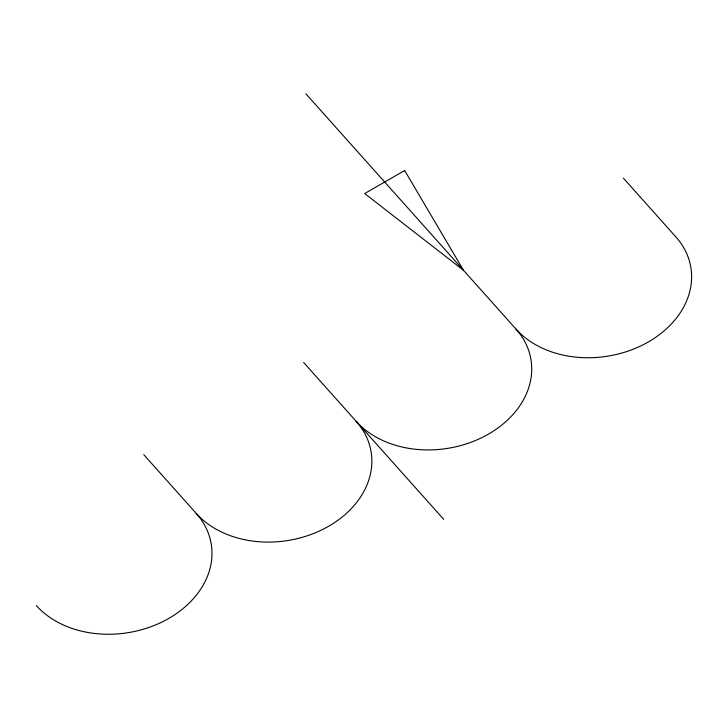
<?xml version="1.0" encoding="UTF-8"?>
<svg xmlns="http://www.w3.org/2000/svg" width="728" height="728" viewBox="0 0 728 728"><rect width="100%" height="100%" fill="white"/><g stroke="black" fill="none" stroke-linecap="round" stroke-linejoin="round"><path stroke-width="1.09" d="M623.35 178.105L675.893 236.946A96.151 74.083 -9.2 0 1 648.484 341.86A96.151 74.083 -9.2 0 1 516.025 329.111L305.869 93.775M303.603 362.444L443.698 519.337M143.734 454.618L196.269 513.449A96.151 74.083 -9.2 0 0 328.738 526.189A96.151 74.083 -9.2 0 0 356.138 421.284A96.151 74.083 -9.2 0 0 488.606 434.024A96.151 74.083 -9.2 0 0 516.006 329.111M196.26 513.449A96.151 74.083 -9.2 0 1 168.86 618.363A96.151 74.083 -9.2 0 1 36.4 605.614M404.659 170.507L364.692 193.548L463.481 270.279L404.659 170.507"/></g></svg>
